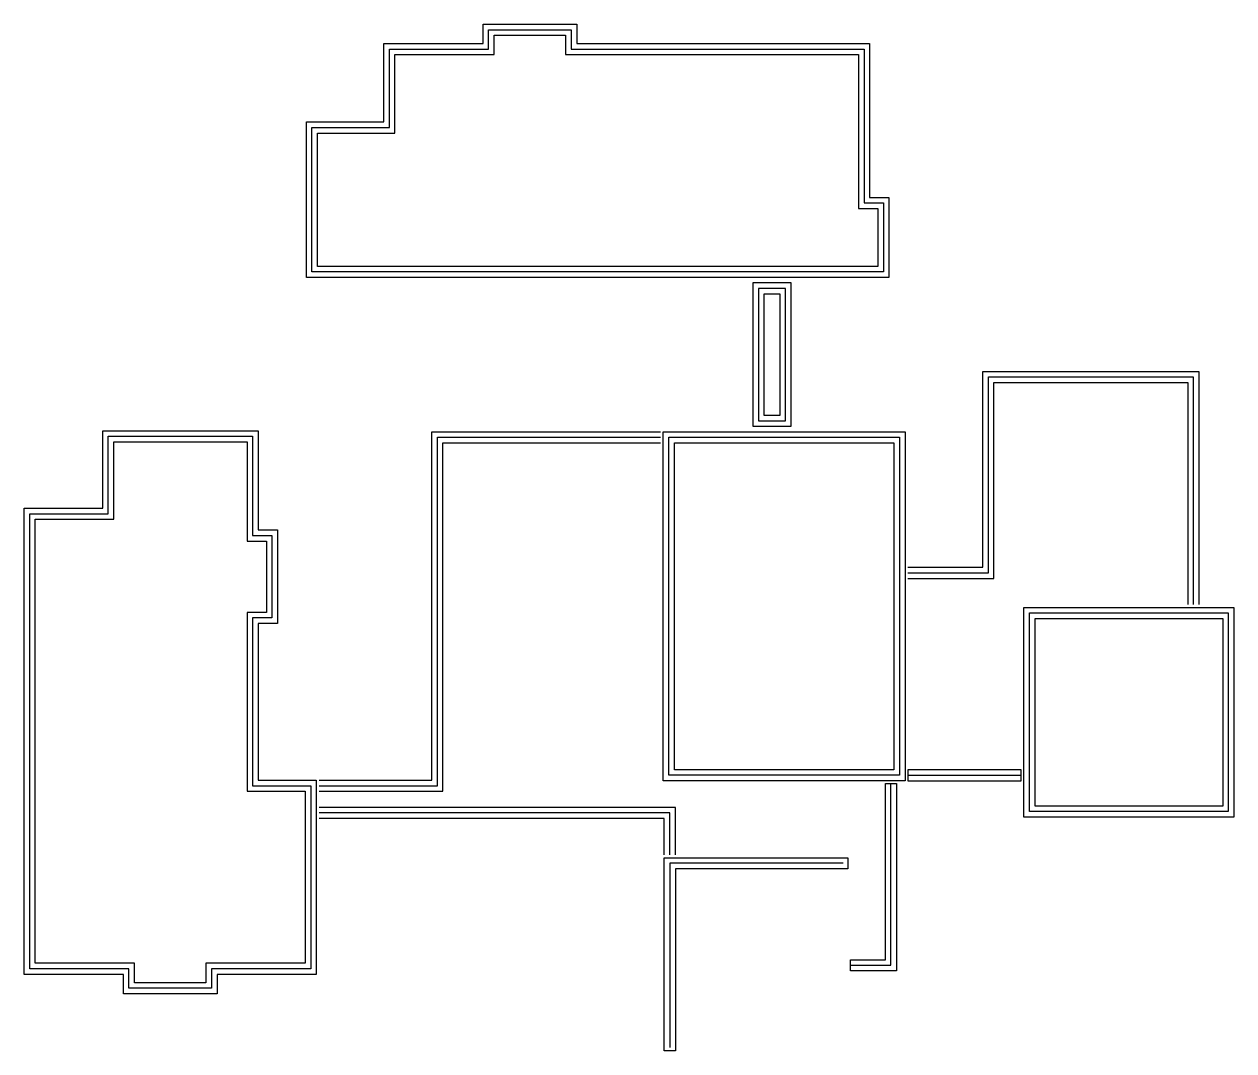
# Model space of a CAD drawing. Header units: millimetres. Extents: x -25 to 194, y 150 to 336.
import ezdxf

# ---------------------------------------------------------------- set-up
doc = ezdxf.new("R2010")
doc.units = ezdxf.units.MM
doc.layers.add('TOP_Full_CutOut_90', color=7, linetype='Continuous')

msp = doc.modelspace()

# ---------------------------------------------------------------- linework, layer by layer
at = {"layer": 'TOP_Full_CutOut_90', "ltscale": 0.02}
for points in [[(58.414299, 332.541892), (58.414299, 336.041837), (75.330969, 336.041837), (75.330969, 332.541852), (113.914309, 332.541902), (128.264347, 332.541887), (128.264364, 304.733492), (131.761214, 304.733494), (131.764215, 290.258605), (128.764373, 290.258605), (113.91431, 290.258605), (26.484253, 290.258493), (26.487011, 305.233491), (26.487011, 318.358555), (40.483802, 318.358753), (40.483802, 332.541889)], [(59.414299, 331.541892), (59.414299, 335.041837), (74.330969, 335.041837), (74.330969, 331.541851), (113.914309, 331.541902), (127.264347, 331.541888), (127.264364, 303.733491), (130.761422, 303.733494), (130.764008, 291.258605), (128.764373, 291.258605), (113.914309, 291.258605), (27.484438, 291.258494), (27.487011, 305.233399), (27.487011, 317.358569), (41.483802, 317.358767), (41.483802, 331.541889)], [(60.414299, 330.541892), (60.414299, 334.041837), (73.330969, 334.041837), (73.330969, 330.541849), (113.914309, 330.541902), (126.264348, 330.541889), (126.264365, 302.73349), (129.761629, 302.733493), (129.7638, 292.258605), (128.764373, 292.258605), (113.914308, 292.258605), (28.484622, 292.258496), (28.487011, 305.233307), (28.487011, 316.358583), (42.483802, 316.358781), (42.483802, 330.541889)], [(114.080977, 263.358992), (114.080977, 289.258732), (107.164308, 289.258605), (107.164308, 263.35855)], [(113.080977, 264.358928), (113.080977, 288.258714), (108.164308, 288.258623), (108.164308, 264.358614)], [(112.080977, 265.358864), (112.080977, 287.258695), (109.164308, 287.258642), (109.164308, 265.358678)], [(-10.335733, 262.538522), (2.789331, 262.538522), (17.76433, 262.541279), (17.764329, 244.608396), (21.264313, 244.608396), (21.264313, 227.691726), (17.764329, 227.691726), (17.764328, 199.360428), (28.264295, 199.360428), (28.264305, 164.258369), (10.330956, 164.258356), (10.330956, 160.758357), (-6.585714, 160.758357), (-6.585714, 164.258355), (-24.519064, 164.258395), (-24.519064, 185.608386), (-24.519064, 199.405906), (-24.519066, 248.54173), (-10.33593, 248.54173)], [(90.98097, 199.25842), (90.980971, 262.358887), (134.664412, 262.358887), (134.664412, 199.258401)], [(-9.335747, 261.538522), (2.789423, 261.538522), (16.76433, 261.541095), (16.764329, 243.608396), (20.264313, 243.608396), (20.264313, 228.691726), (16.764329, 228.691726), (16.764328, 198.360428), (27.264295, 198.360428), (27.264305, 165.258368), (9.330956, 165.258355), (9.330956, 161.758357), (-5.585714, 161.758357), (-5.585714, 165.258353), (-23.519064, 165.258393), (-23.519064, 185.608386), (-23.519064, 199.405906), (-23.519066, 247.54173), (-9.335945, 247.54173)], [(-8.335761, 260.538522), (2.789515, 260.538522), (15.76433, 260.540911), (15.764329, 242.608396), (19.264313, 242.608396), (19.264313, 229.691726), (15.764329, 229.691726), (15.764328, 197.360428), (26.264295, 197.360428), (26.264305, 166.258367), (8.330956, 166.258355), (8.330956, 162.758357), (-4.585714, 162.758357), (-4.585714, 166.258351), (-22.519064, 166.25839), (-22.519064, 185.608386), (-22.519064, 199.405906), (-22.519066, 246.54173), (-8.335959, 246.54173)], [(91.98097, 200.25842), (91.980971, 261.358887), (133.664412, 261.358887), (133.664412, 200.258401)], [(92.98097, 201.258419), (92.980971, 260.358887), (132.664412, 260.358887), (132.664412, 201.258402)]]:
    msp.add_lwpolyline(points, close=True, dxfattribs=at)
for points in [[(135.164471, 237.858363), (148.730988, 237.85851), (148.730988, 273.275062), (155.6643, 273.275062), (187.747649, 273.275062), (187.747649, 231.108387)], [(135.164482, 236.858363), (149.730988, 236.858521), (149.730988, 272.275062), (155.6643, 272.275062), (186.747649, 272.275062), (186.747649, 231.108387)], [(135.164493, 235.858363), (150.730988, 235.858532), (150.730988, 271.275062), (155.6643, 271.275062), (185.747649, 271.275062), (185.747649, 231.108387)], [(28.764243, 199.360428), (49.163759, 199.358315), (49.163759, 262.358888), (90.480971, 262.358887)], [(28.764035, 197.360428), (51.163759, 197.358108), (51.163759, 260.358888), (90.480971, 260.358887)], [(28.764139, 198.360428), (50.163759, 198.358211), (50.163759, 261.358888), (90.480971, 261.358887)], [(124.830794, 165.90005), (132.122647, 165.90005), (132.122647, 198.757986)], [(93.164344, 185.858373), (93.164497, 194.442764), (28.764269, 194.441947)], [(92.164344, 185.858391), (92.164479, 193.442752), (28.764281, 193.441947)], [(91.164344, 185.858409), (91.164461, 192.442739), (28.764294, 192.441947)], [(123.498667, 184.358418), (92.164344, 184.358418), (92.164344, 151.022541)]]:
    msp.add_lwpolyline(points, dxfattribs=at)
at = {"layer": 'TOP_Full_CutOut_90', "linetype": 'Continuous', "ltscale": 0.02}
for points in [[(194.080993, 230.60839), (194.080991, 192.69172), (156.164317, 192.69172), (156.164318, 230.608392)], [(193.080993, 229.60839), (193.080991, 193.69172), (157.164317, 193.69172), (157.164318, 229.608392)], [(192.080993, 228.60839), (192.080991, 194.69172), (158.164317, 194.69172), (158.164318, 228.608392)]]:
    msp.add_lwpolyline(points, close=True, dxfattribs=at)
at = {"layer": 'TOP_Full_CutOut_90'}
for points in [[(155.664317, 199.258401), (155.664317, 201.258401), (135.164412, 201.258401), (135.164412, 199.258401), (155.664317, 199.258401)], [(135.164412, 200.258401), (155.664317, 200.258401)], [(124.830794, 164.90005), (124.830794, 166.90005), (131.122647, 166.90005), (131.122647, 198.757986), (133.122647, 198.757986), (133.122647, 164.90005), (124.830794, 164.90005)], [(91.164344, 185.358418), (124.330794, 185.358418), (124.330794, 183.358418), (93.164344, 183.358418), (93.164344, 150.441814), (91.164344, 150.441814), (91.164344, 185.358418)]]:
    msp.add_lwpolyline(points, dxfattribs=at)

doc.saveas('drawing.dxf')
